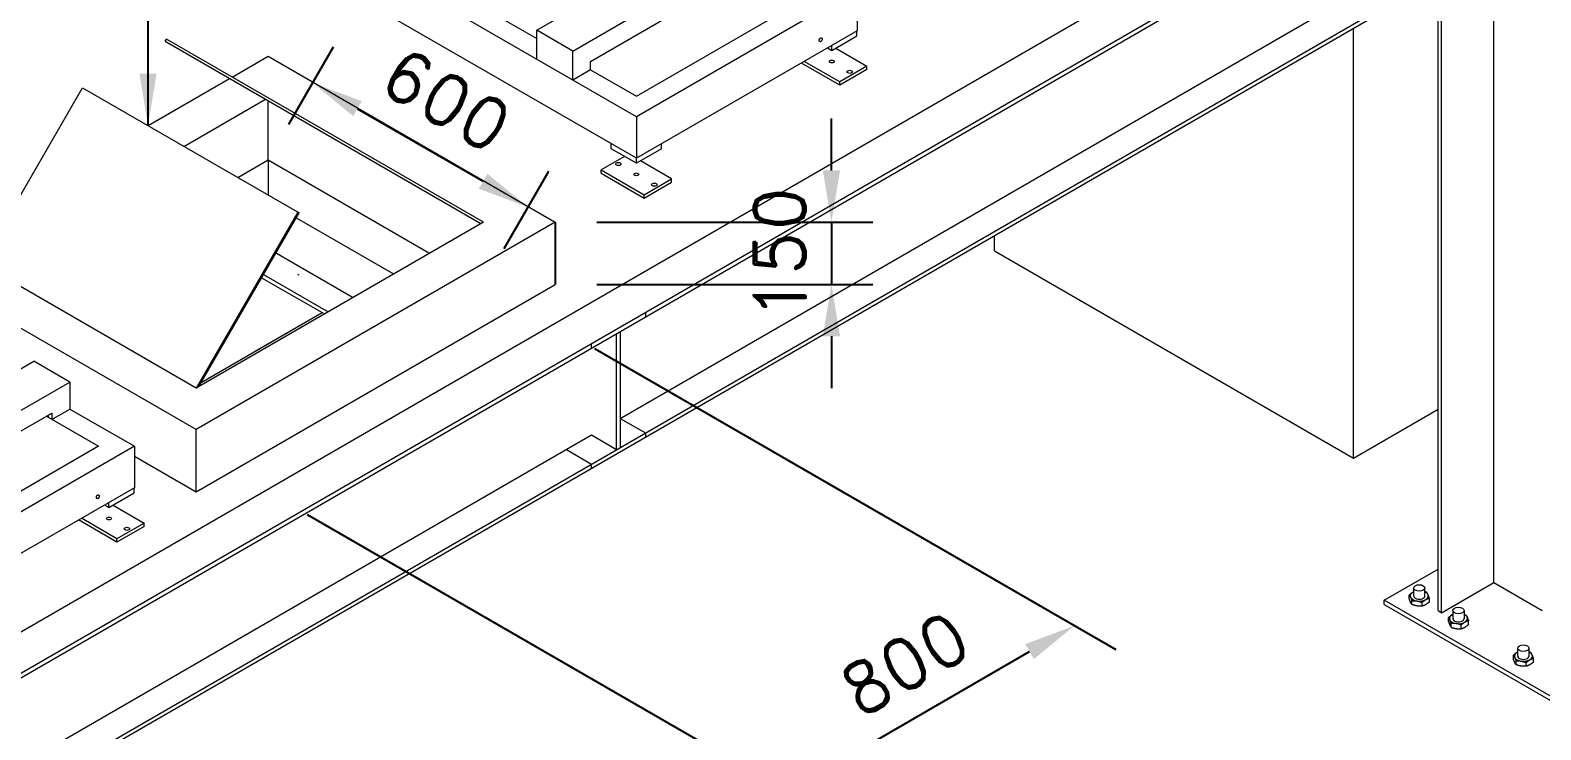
# Model space of a CAD drawing. Header units: millimetres. Extents: x -312439 to 477422, y -331570 to 212570.
# Drawn here: x 349843 to 353487, y 62453 to 64140 of the extents above; entities that cross this region are included whole.
import ezdxf

# ---------------------------------------------------------------- set-up
doc = ezdxf.new("R2010")
doc.units = ezdxf.units.MM
doc.styles.add('ROMAND', font='ROMAND.SHX')
doc.dimstyles.new('1-50 (MILIMETRO)', dxfattribs={"dimscale": 0, "dimtxt": 125, "dimasz": 125, "dimexe": 100, "dimexo": 100, "dimgap": 50, "dimtad": 0, "dimdec": 0, "dimzin": 0, "dimdsep": 46, "dimtxsty": 'ROMAND', "dimcen": -390, "dimclrd": 1, "dimclre": 1, "dimclrt": 3, "dimadec": 0, "dimazin": 0, "dimtfac": 1, "dimtdec": 0, "dimtix": 1, "dimtmove": 2, "dimatfit": 2, "dimfxl": 1, "dimtvp": 1, "dimtolj": 1, "dimtzin": 0, "dimarcsym": 0})

# ---------------------------------------------------------------- blocks, each defined once
blk = doc.blocks.new('*D161')
at = {"color": 1, "lineweight": -2, "transparency": 16777216}
for p, q in [((350510.9, 62972.7), (351769, 62246.3)), ((348028.9, 60202.5), (351560.7, 62241.6)), ((346762.6, 60808.6), (348020.7, 60082.2))]:
    blk.add_line(p, q, dxfattribs=at)
at = {"color": 1, "transparency": 16777216}
for points in [[(351550.3, 62259.6), (351571.1, 62223.5), (351669, 62304.1)], [(348018.5, 60220.5), (348039.3, 60184.4), (347920.7, 60140)]]:
    blk.add_solid(points, dxfattribs=at)
at = {"layer": 'Defpoints', "color": 0, "transparency": 16777216}
for p in [(350410.9, 63030.4, 9601.9), (351669, 62304.1), (346662.6, 60866.3, 9601.9)]:
    blk.add_point(p, dxfattribs=at)
at = {"color": 3, "transparency": 16777216, "insert": (349732.3, 61330.3), "char_height": 125, "attachment_point": 5, "rotation": 30, "style": 'ROMAND'}
blk.add_mtext('\\A1;4328', dxfattribs=at)
blk = doc.blocks.new('*D29')
at = {"color": 1, "lineweight": -2, "transparency": 16777216}
for p, q in [((351203.8, 63372.7), (352461.9, 62646.4)), ((350510.9, 62972.7), (351769, 62246.3)), ((351777.2, 62366.6), (352253.6, 62641.6))]:
    blk.add_line(p, q, dxfattribs=at)
at = {"color": 1, "transparency": 16777216}
for points in [[(352243.2, 62659.7), (352264, 62623.6), (352361.9, 62704.1)], [(351766.8, 62384.6), (351787.6, 62348.5), (351669, 62304.1)]]:
    blk.add_solid(points, dxfattribs=at)
at = {"layer": 'Defpoints', "color": 0, "transparency": 16777216}
for p in [(351103.8, 63430.5, 9601.9), (350410.9, 63030.4, 9601.9), (352361.9, 62704.1)]:
    blk.add_point(p, dxfattribs=at)
at = {"color": 3, "transparency": 16777216, "insert": (351952.9, 62612.3), "char_height": 125, "attachment_point": 5, "rotation": 30, "style": 'ROMAND'}
blk.add_mtext('\\A1;800', dxfattribs=at)
blk = doc.blocks.new('*D162')
at = {"color": 1, "lineweight": -2, "transparency": 16777216}
for p, q in [((350466.5, 63913.9), (350574, 64100.1)), ((350632.3, 63951), (350935.5, 63776)), ((350986.2, 63613.9), (351093.7, 63800.1))]:
    blk.add_line(p, q, dxfattribs=at)
at = {"color": 1, "transparency": 16777216}
for points in [[(350642.7, 63969.1), (350621.9, 63933), (350524, 64013.5)], [(350945.9, 63794), (350925, 63758), (351043.7, 63713.5)]]:
    blk.add_solid(points, dxfattribs=at)
at = {"layer": 'Defpoints', "color": 0, "transparency": 16777216}
for p in [(350416.5, 63827.3, 9601.9), (351043.7, 63713.5), (350936.2, 63527.3, 9601.9)]:
    blk.add_point(p, dxfattribs=at)
at = {"color": 3, "transparency": 16777216, "insert": (350846.4, 63971.8), "char_height": 125, "attachment_point": 5, "rotation": 330, "style": 'ROMAND'}
blk.add_mtext('\\A1;600', dxfattribs=at)
blk = doc.blocks.new('*D163')
at = {"color": 1, "lineweight": -2, "transparency": 16777216}
for p, q in [((351775.6, 63802.3), (351775.6, 63927.3)), ((351209.4, 63677.3), (351875.6, 63677.3)), ((351775.6, 63677.3), (351775.6, 63527.3)), ((351209.4, 63527.3), (351875.6, 63527.3)), ((351775.6, 63402.3), (351775.6, 63277.3))]:
    blk.add_line(p, q, dxfattribs=at)
at = {"color": 1, "transparency": 16777216}
for points in [[(351754.8, 63802.3), (351796.5, 63802.3), (351775.6, 63677.3)], [(351754.8, 63402.3), (351796.5, 63402.3), (351775.6, 63527.3)]]:
    blk.add_solid(points, dxfattribs=at)
at = {"layer": 'Defpoints', "color": 0, "transparency": 16777216}
for p in [(351109.4, 63677.3, 9601.9), (351109.4, 63527.3, 9601.9), (351775.6, 63527.3)]:
    blk.add_point(p, dxfattribs=at)
at = {"color": 3, "transparency": 16777216, "insert": (351650.6, 63602.3), "char_height": 125, "attachment_point": 5, "rotation": 90, "style": 'ROMAND'}
blk.add_mtext('\\A1;150', dxfattribs=at)

msp = doc.modelspace()

# ---------------------------------------------------------------- linework, layer by layer
at = {"color": 0, "linetype": 'Continuous', "lineweight": 0, "extrusion": (-5.55112e-17, 0.816497, 0.57735)}
for p, q in [((355860.952, 66176.978), (346662.598, 60866.305)), ((355860.952, 66076.965), (346662.598, 60766.292)), ((346662.598, 60756.291), (355860.952, 66066.964)), ((346662.598, 60476.256), (355860.952, 65786.928)), ((346662.598, 60466.254), (355860.952, 65776.927)), ((351266.106, 63204.101), (353463.923, 64473.012)), ((351304.967, 63931.325), (350483.635, 64405.522)), ((353373.317, 62807.968), (353373.317, 64340.69)), ((351304.967, 63831.312), (350483.635, 64305.509)), ((353239.066, 62740.459), (353239.066, 64263.18)), ((353247.727, 62735.458), (353247.727, 64268.181)), ((351151.425, 64089.982), (351362.621, 64211.916)), ((351837.64, 64238.864), (351304.967, 63931.325)), ((351304.967, 63981.331), (351751.027, 64238.864)), ((351837.64, 64238.864), (351837.64, 64138.851)), ((351064.812, 64139.988), (351179.968, 64206.474)), ((351194.732, 64064.978), (351407.102, 64187.59)), ((350985.993, 64165.491), (351064.812, 64119.985)), ((351064.812, 64069.979), (351064.812, 64139.988)), ((351151.425, 64089.982), (351064.812, 64139.988)), ((351837.64, 64138.851), (351304.967, 63831.312)), ((351837.042, 64126.603), (351837.042, 64138.506)), ((353035.044, 63108.283), (353035.044, 64145.388)), ((351776.413, 64091.599), (351837.042, 64126.603)), ((351776.413, 64091.599), (351776.413, 64103.502)), ((351151.425, 64019.973), (351151.425, 64089.982)), ((351766.105, 64097.55), (351776.413, 64091.599)), ((351786.157, 64097.225), (351861.359, 64053.807)), ((351194.732, 64044.976), (351151.425, 64019.973)), ((351194.732, 64044.976), (351194.732, 64064.978)), ((351194.732, 64044.976), (351304.967, 63981.331)), ((351795.533, 64007.801), (351703.094, 64061.171)), ((351795.533, 64015.802), (351710.023, 64065.171)), ((351861.359, 64053.807), (351795.533, 64015.802)), ((351861.359, 64045.806), (351795.533, 64007.801)), ((351861.359, 64045.806), (351861.359, 64053.807)), ((351795.533, 64007.801), (351795.533, 64015.802)), ((351304.967, 63931.325), (351304.967, 63831.312)), ((351244.331, 63854.411), (351244.331, 63866.321)), ((351304.961, 63819.406), (351244.331, 63854.411)), ((351365.59, 63854.411), (351304.961, 63819.406)), ((351365.59, 63854.411), (351365.59, 63866.313)), ((351276.227, 63835.996), (351220.145, 63803.616)), ((351304.961, 63819.406), (351304.961, 63831.316)), ((351389.907, 63781.614), (351314.705, 63825.032)), ((351220.145, 63803.616), (351324.081, 63743.609)), ((351220.145, 63795.615), (351220.145, 63803.616)), ((351220.145, 63795.615), (351324.081, 63735.608)), ((351324.081, 63743.609), (351389.907, 63781.614)), ((351389.907, 63773.613), (351389.907, 63781.614)), ((351324.081, 63735.608), (351389.907, 63773.613)), ((351324.081, 63735.608), (351324.081, 63743.609)), ((352168.909, 63608.346), (352168.909, 63645.325)), ((352168.909, 63608.346), (353035.044, 63108.283)), ((350385.229, 63366.018), (350546.861, 63459.337)), ((351326.735, 63459.134), (351326.735, 63449.132)), ((351266.106, 63414.128), (351266.106, 63134.092)), ((351196.815, 63374.123), (351196.815, 63384.124)), ((351257.444, 63129.092), (351257.444, 63409.127)), ((349786.661, 63304.304), (349851.577, 63341.783)), ((349938.19, 63291.777), (349851.577, 63341.783)), ((349724.649, 63168.488), (349938.19, 63291.777)), ((349938.19, 63291.777), (349938.19, 63226.769)), ((349375.203, 62916.729), (349894.884, 63216.767)), ((349881.892, 63209.266), (350007.313, 63136.854)), ((349886.222, 63211.767), (349886.222, 63206.766)), ((349894.884, 63201.765), (349938.19, 63226.769)), ((349894.884, 63216.767), (349894.884, 63201.765)), ((349938.19, 63226.769), (350093.926, 63136.854)), ((351266.106, 63204.101), (351326.735, 63169.097)), ((353035.044, 63108.283), (353239.066, 63226.074)), ((348998.997, 61895.185), (351196.815, 63164.096)), ((351196.815, 63164.096), (351257.444, 63129.092)), ((351326.735, 63169.097), (351326.735, 63159.096)), ((350093.926, 63136.854), (349487.632, 62786.81)), ((350007.313, 63136.854), (349487.632, 62836.816)), ((350093.926, 63136.854), (350093.926, 63036.842)), ((351136.185, 63129.092), (351196.815, 63094.087)), ((351196.815, 63084.086), (351196.815, 63094.087)), ((350093.926, 63036.842), (349487.632, 62686.797)), ((350032.699, 62989.589), (350093.329, 63024.594)), ((350093.329, 63024.594), (350093.329, 63036.496)), ((350022.391, 62995.541), (350032.699, 62989.589)), ((350032.699, 62989.589), (350032.699, 63001.492)), ((350042.443, 62995.215), (350117.646, 62951.797)), ((350051.819, 62905.791), (349959.38, 62959.161)), ((350051.819, 62913.792), (349966.309, 62963.161)), ((350117.646, 62951.797), (350051.819, 62913.792)), ((350117.646, 62943.796), (350051.819, 62905.791)), ((350117.646, 62943.796), (350117.646, 62951.797)), ((350051.819, 62905.791), (350051.819, 62913.792)), ((353109.146, 62765.462), (353239.066, 62840.472)), ((353180.267, 62775.883), (353180.267, 62795.141)), ((353207.484, 62775.883), (353207.484, 62795.141)), ((353247.727, 62735.458), (353373.317, 62807.968)), ((353373.317, 62807.968), (353490.245, 62740.459)), ((353542.213, 62515.43), (353109.146, 62765.462)), ((353109.146, 62755.461), (353109.146, 62765.462)), ((353109.146, 62755.461), (353542.213, 62505.429)), ((353169.62, 62769.22), (353169.62, 62778.049)), ((353176.119, 62755.216), (353176.119, 62764.046)), ((353200.374, 62751.464), (353200.374, 62760.294)), ((353218.13, 62761.715), (353218.13, 62770.545)), ((353239.066, 62740.459), (353247.727, 62735.458)), ((353264.041, 62714.706), (353264.041, 62723.535)), ((353274.688, 62740.627), (353274.688, 62721.369)), ((353301.905, 62740.627), (353301.905, 62721.369)), ((353270.541, 62700.702), (353270.541, 62709.532)), ((353294.795, 62696.95), (353294.795, 62705.78)), ((353312.551, 62707.201), (353312.551, 62716.031)), ((353431.446, 62630.865), (353431.446, 62650.123)), ((353458.663, 62630.865), (353458.663, 62650.123)), ((353420.8, 62624.201), (353420.8, 62633.031)), ((353427.299, 62610.198), (353427.299, 62619.027)), ((353451.553, 62606.445), (353451.553, 62615.275)), ((353469.309, 62616.697), (353469.309, 62625.527))]:
    msp.add_line(p, q, dxfattribs=at)
at = {"color": 6, "linetype": 'Continuous', "lineweight": 0, "extrusion": (1.25969e-16, 0.816497, 0.57735)}
for p, q in [((350168.449, 64113.443), (350171.511, 64118.747)), ((350168.449, 64113.443), (350930.048, 63673.734)), ((350936.172, 63677.27), (350171.511, 64118.747)), ((350329.878, 64027.314), (350416.491, 64077.321)), ((349723.583, 63577.257), (349968.563, 64001.575)), ((349968.563, 64001.575), (350491.307, 63699.769)), ((350126.93, 63910.142), (350323.753, 64023.778)), ((350213.543, 63860.136), (350410.367, 63973.772)), ((350416.491, 63827.289), (350806.252, 63602.261)), ((350488.244, 63701.537), (350243.264, 63277.219)), ((351109.399, 63677.27), (350243.264, 63177.207)), ((350936.172, 63677.27), (350243.264, 63277.219)), ((350249.389, 63280.755), (350491.307, 63699.769)), ((350243.264, 63177.207), (349557.931, 63572.884)), ((350243.264, 63277.219), (349723.583, 63577.257)), ((350243.264, 63027.188), (351109.399, 63527.251)), ((350401.085, 63543.501), (350552.781, 63455.919)), ((350405.416, 63551.002), (350561.442, 63460.92)), ((350255.309, 63291.009), (350546.861, 63459.337)), ((350243.264, 63027.188), (350243.264, 63177.207))]:
    msp.add_line(p, q, dxfattribs=at)
at = {"color": 0, "linetype": 'Continuous', "lineweight": 0, "extrusion": (1.25969e-16, 0.816497, 0.57735)}
for p, q in [((350416.491, 64077.321), (351109.399, 63677.27)), ((350416.491, 63827.289), (350416.491, 63970.236)), ((350093.926, 63113.408), (350243.264, 63027.188))]:
    msp.add_line(p, q, dxfattribs=at)
at = {"color": 6, "linetype": 'Continuous', "lineweight": 0, "extrusion": (-5.55112e-17, 0.816497, 0.57735)}
for p, q in [((350343.464, 63785.126), (350416.491, 63827.289)), ((350416.491, 63827.289), (350416.491, 63742.964)), ((350719.639, 63552.254), (350481.452, 63689.772)), ((350432.668, 63605.276), (350622.072, 63495.924)), ((350491.307, 63549.75), (350488.244, 63551.518))]:
    msp.add_line(p, q, dxfattribs=at)
at = {"color": 6}
msp.add_line((351109.399, 63677.27), (351109.399, 63527.251), dxfattribs=at)
at = {"color": 0, "linetype": 'Continuous', "lineweight": 0}
for centre, major_axis in [((351776.478, 64064.808), (5.818, 0)), ((351819.785, 64039.805), (6.431, 0)), ((351261.719, 63817.618), (-6.431, 0)), ((351305.026, 63792.615), (-5.818, 0)), ((351348.333, 63767.612), (-6.431, 0)), ((350032.764, 62962.798), (5.818, 0)), ((350076.071, 62937.795), (6.431, 0)), ((353193.875, 62795.141), (-13.609, 0)), ((353288.296, 62740.627), (-13.609, 0)), ((353445.054, 62650.123), (-13.609, 0))]:
    msp.add_ellipse(centre, major_axis=major_axis, ratio=0.57735027, dxfattribs=at)
for centre, major_axis, start_param, end_param in [((353193.875, 62775.883), (-21.746, 0), 5.49778714, 6.54498469), ((353193.875, 62775.883), (-21.746, 0), 0.26179939, 1.30899694), ((353193.875, 62775.883), (-21.746, 0), 5.38853468, 5.49778714), ((353193.875, 62775.883), (13.609, 0), 3.14159265, 6.28318531), ((353193.875, 62775.883), (-21.746, 0), 1.30899694, 2.35619449), ((353193.875, 62775.883), (-21.746, 0), 3.40339204, 4.03624328), ((353193.875, 62775.883), (-21.746, 0), 2.35619449, 3.40339204), ((353288.296, 62721.369), (-21.746, 0), 5.49778714, 6.54498469), ((353288.296, 62721.369), (-21.746, 0), 0.26179939, 1.30899694), ((353288.296, 62721.369), (-21.746, 0), 5.38853468, 5.49778714), ((353288.296, 62721.369), (13.609, 0), 3.14159265, 5.49778714), ((353288.296, 62721.369), (13.609, 0), 5.49778714, 6.28318531), ((353288.296, 62721.369), (-21.746, 0), 3.40339204, 4.03624328), ((353288.296, 62721.369), (-21.746, 0), 2.35619449, 3.40339204), ((353288.296, 62721.369), (-21.746, 0), 1.30899694, 2.35619449), ((353445.054, 62630.865), (-21.746, 0), 5.49778714, 6.54498469), ((353445.054, 62630.865), (-21.746, 0), 0.26179939, 1.30899694), ((353445.054, 62630.865), (-21.746, 0), 5.38853468, 5.49778714), ((353445.054, 62630.865), (13.609, 0), 3.14159265, 6.28318531), ((353445.054, 62630.865), (-21.746, 0), 1.30899694, 2.35619449), ((353445.054, 62630.865), (-21.746, 0), 3.40339204, 4.03624328), ((353445.054, 62630.865), (-21.746, 0), 2.35619449, 3.40339204)]:
    msp.add_ellipse(centre, major_axis=major_axis, ratio=0.57735027, start_param=start_param, end_param=end_param, dxfattribs=at)
for points in [[(351753.093, 64119.19), (351753.029, 64119.82), (351752.666, 64120.945), (351751.806, 64121.651), (351751.116, 64121.832), (351750.631, 64121.876), (351749.733, 64121.746), (351748.759, 64121.184), (351747.962, 64120.394), (351747.374, 64119.668), (351746.881, 64118.823), (351746.516, 64117.914), (351746.242, 64116.984), (351746.087, 64115.82), (351746.214, 64114.544), (351746.646, 64113.504), (351747.342, 64112.791), (351748.091, 64112.523), (351748.753, 64112.518), (351749.268, 64112.618), (351749.791, 64112.821), (351750.484, 64113.221), (351751.312, 64113.949), (351752.297, 64115.304), (351752.905, 64116.813), (351753.128, 64118.21), (351753.124, 64118.875), (351753.093, 64119.19)], [(350009.379, 63017.18), (350009.315, 63017.81), (350008.953, 63018.935), (350008.093, 63019.642), (350007.402, 63019.822), (350006.917, 63019.866), (350006.019, 63019.736), (350005.045, 63019.174), (350004.248, 63018.384), (350003.661, 63017.658), (350003.168, 63016.813), (350002.802, 63015.904), (350002.528, 63014.974), (350002.373, 63013.81), (350002.501, 63012.534), (350002.932, 63011.494), (350003.628, 63010.782), (350004.378, 63010.513), (350005.039, 63010.508), (350005.554, 63010.608), (350006.078, 63010.811), (350006.771, 63011.211), (350007.598, 63011.939), (350008.583, 63013.294), (350009.192, 63014.804), (350009.415, 63016.2), (350009.41, 63016.865), (350009.379, 63017.18)]]:
    msp.add_open_spline(points, degree=3, knots=[0, 0, 0, 0, 0.44879895, 0.8975979, 1.00979764, 1.12199738, 1.34639685, 1.7951958, 1.94479545, 2.0943951, 2.3935944, 2.54319405, 2.6927937, 2.991993, 3.2911923, 3.5903916, 3.8895909, 4.1887902, 4.33838985, 4.48798951, 4.63758916, 4.78718881, 5.08638811, 5.38558741, 5.83438636, 6.05878583, 6.28318531, 6.28318531, 6.28318531, 6.28318531], dxfattribs=at)
for points, weights in [([(353178.498, 62784.761), (353174.378, 62782.382), (353169.62, 62778.049)], [1, 1.03795484931, 1]), ([(353169.62, 62778.049), (353171.362, 62775.883), (353172.87, 62772.633)], [1, 1.0379548493, 1]), ([(353172.87, 62760.632), (353171.362, 62763.882), (353169.62, 62769.22)], [1, 1.0379548493, 1]), ([(353172.87, 62772.633), (353174.378, 62769.384), (353176.119, 62764.046)], [1, 1.0379548493, 1]), ([(353176.119, 62755.216), (353174.378, 62757.382), (353172.87, 62760.632)], [1, 1.03795484931, 1]), ([(353176.119, 62764.046), (353182.618, 62764.626), (353188.247, 62763.756)], [1, 1.0379548493, 1]), ([(353188.247, 62751.754), (353182.618, 62752.625), (353176.119, 62755.216)], [1, 1.0379548493, 1]), ([(353180.267, 62785.714), (353179.379, 62785.27), (353178.498, 62784.761)], [1.01249115378, 1.00788270894, 1]), ([(353188.247, 62763.756), (353193.875, 62762.885), (353200.374, 62760.294)], [1, 1.0379548493, 1]), ([(353200.374, 62760.294), (353205.132, 62764.626), (353209.252, 62767.005)], [1, 1.03795484931, 1]), ([(353209.252, 62755.004), (353205.132, 62752.625), (353200.374, 62751.464)], [1, 1.03795484931, 1]), ([(353211.631, 62784.548), (353209.478, 62785.407), (353207.484, 62786.061)], [1, 1.01226104367, 1.01660040172]), ([(353209.252, 62767.005), (353213.372, 62769.384), (353218.13, 62770.545)], [1, 1.03795484931, 1]), ([(353218.13, 62761.715), (353213.372, 62757.382), (353209.252, 62755.004)], [1, 1.03795484931, 1]), ([(353214.88, 62779.133), (353213.372, 62782.382), (353211.631, 62784.548)], [1, 1.0379548493, 1]), ([(353218.13, 62770.545), (353216.389, 62775.883), (353214.88, 62779.133)], [1, 1.0379548493, 1]), ([(353200.374, 62751.464), (353193.875, 62750.883), (353188.247, 62751.754)], [1, 1.03795484931, 1]), ([(353264.041, 62723.535), (353268.799, 62727.868), (353272.919, 62730.247)], [1, 1.03795484931, 1]), ([(353267.291, 62718.119), (353265.783, 62721.369), (353264.041, 62723.535)], [1, 1.0379548493, 1]), ([(353270.541, 62709.532), (353268.799, 62714.87), (353267.291, 62718.119)], [1, 1.0379548493, 1]), ([(353272.919, 62730.247), (353273.801, 62730.756), (353274.688, 62731.2)], [1, 1.00788270894, 1.01249115378]), ([(353301.905, 62731.547), (353303.899, 62730.893), (353306.052, 62730.034)], [1.01660040172, 1.01226104367, 1]), ([(353306.052, 62730.034), (353307.793, 62727.868), (353309.302, 62724.618)], [1, 1.0379548493, 1]), ([(353309.302, 62724.618), (353310.81, 62721.369), (353312.551, 62716.031)], [1, 1.03795484931, 1]), ([(353264.041, 62714.706), (353265.783, 62709.367), (353267.291, 62706.118)], [1, 1.03795484931, 1]), ([(353267.291, 62706.118), (353268.799, 62702.868), (353270.541, 62700.702)], [1, 1.0379548493, 1]), ([(353282.668, 62709.242), (353277.04, 62710.112), (353270.541, 62709.532)], [1, 1.0379548493, 1]), ([(353270.541, 62700.702), (353277.04, 62698.111), (353282.668, 62697.24)], [1, 1.03795484931, 1]), ([(353294.795, 62705.78), (353288.296, 62708.371), (353282.668, 62709.242)], [1, 1.0379548493, 1]), ([(353282.668, 62697.24), (353288.296, 62696.369), (353294.795, 62696.95)], [1, 1.0379548493, 1]), ([(353303.673, 62712.491), (353299.553, 62710.112), (353294.795, 62705.78)], [1, 1.03795484931, 1]), ([(353294.795, 62696.95), (353299.553, 62698.111), (353303.673, 62700.49)], [1, 1.03795484931, 1]), ([(353312.551, 62716.031), (353307.793, 62714.87), (353303.673, 62712.491)], [1, 1.03795484931, 1]), ([(353303.673, 62700.49), (353307.793, 62702.868), (353312.551, 62707.201)], [1, 1.03795484931, 1]), ([(353429.677, 62639.743), (353425.557, 62637.364), (353420.8, 62633.031)], [1, 1.03795484931, 1]), ([(353420.8, 62633.031), (353422.541, 62630.865), (353424.049, 62627.615)], [1, 1.0379548493, 1]), ([(353424.049, 62615.614), (353422.541, 62618.863), (353420.8, 62624.201)], [1, 1.0379548493, 1]), ([(353424.049, 62627.615), (353425.557, 62624.366), (353427.299, 62619.027)], [1, 1.0379548493, 1]), ([(353427.299, 62610.198), (353425.557, 62612.364), (353424.049, 62615.614)], [1, 1.03795484931, 1]), ([(353427.299, 62619.027), (353433.798, 62619.608), (353439.426, 62618.737)], [1, 1.0379548493, 1]), ([(353439.426, 62606.736), (353433.798, 62607.606), (353427.299, 62610.198)], [1, 1.0379548493, 1]), ([(353431.446, 62640.696), (353430.559, 62640.251), (353429.677, 62639.743)], [1.01249115378, 1.00788270894, 1]), ([(353439.426, 62618.737), (353445.054, 62617.867), (353451.553, 62615.275)], [1, 1.0379548493, 1]), ([(353451.553, 62615.275), (353456.311, 62619.608), (353460.431, 62621.987)], [1, 1.03795484931, 1]), ([(353460.431, 62609.985), (353456.311, 62607.606), (353451.553, 62606.445)], [1, 1.03795484931, 1]), ([(353462.81, 62639.53), (353460.657, 62640.388), (353458.663, 62641.043)], [1, 1.01226104367, 1.01660040172]), ([(353460.431, 62621.987), (353464.552, 62624.366), (353469.309, 62625.527)], [1, 1.03795484931, 1]), ([(353469.309, 62616.697), (353464.552, 62612.364), (353460.431, 62609.985)], [1, 1.03795484931, 1]), ([(353466.06, 62634.114), (353464.552, 62637.364), (353462.81, 62639.53)], [1, 1.0379548493, 1]), ([(353469.309, 62625.527), (353467.568, 62630.865), (353466.06, 62634.114)], [1, 1.0379548493, 1]), ([(353451.553, 62606.445), (353445.054, 62605.865), (353439.426, 62606.736)], [1, 1.03795484931, 1])]:
    msp.add_rational_spline(points, weights, degree=2, dxfattribs=at)

# ---------------------------------------------------------------- dimensions: what is measured, and where the dimension line sits
for p1, p2, distance, picture, middle in [((350416.491, 63827.289), (350936.172, 63527.251), 215.062, '*D162', (350846.363, 63971.773, -9601.866)), ((346662.598, 60866.305), (350410.924, 63030.402), -1258.055, '*D161', (349732.315, 61330.269, -9601.866))]:
    dim = msp.add_aligned_dim(p1=p1, p2=p2, distance=distance, dimstyle='1-50 (MILIMETRO)', override={"dimscale": 1, "dimfxl": 2})
    dim.commit()
    dim.dimension.update_dxf_attribs({"geometry": picture, "text_midpoint": middle})
for base, p1, p2, angle, picture, middle in [((351775.649, 63527.251, -9601.866), (351109.399, 63677.27), (351109.399, 63527.251), 90, '*D163', (351650.649, 63602.261, -9601.866)), ((352361.886, 62704.115, -9601.866), (350410.924, 63030.402), (351103.832, 63430.453), 210, '*D29', (351952.932, 62612.343, -9601.866))]:
    dim = msp.add_linear_dim(base=base, p1=p1, p2=p2, angle=angle, dimstyle='1-50 (MILIMETRO)', override={"dimscale": 1, "dimfxl": 2})
    dim.commit()
    dim.dimension.update_dxf_attribs({"geometry": picture, "text_midpoint": middle})

# ---------------------------------------------------------------- leaders
msp.add_leader([(350126.93, 63910.142), (350126.93, 64476.833), (349965.361, 64476.833)], dimstyle='1-50 (MILIMETRO)', override={"dimscale": 1, "dimfxl": 2})

doc.saveas('drawing.dxf')
